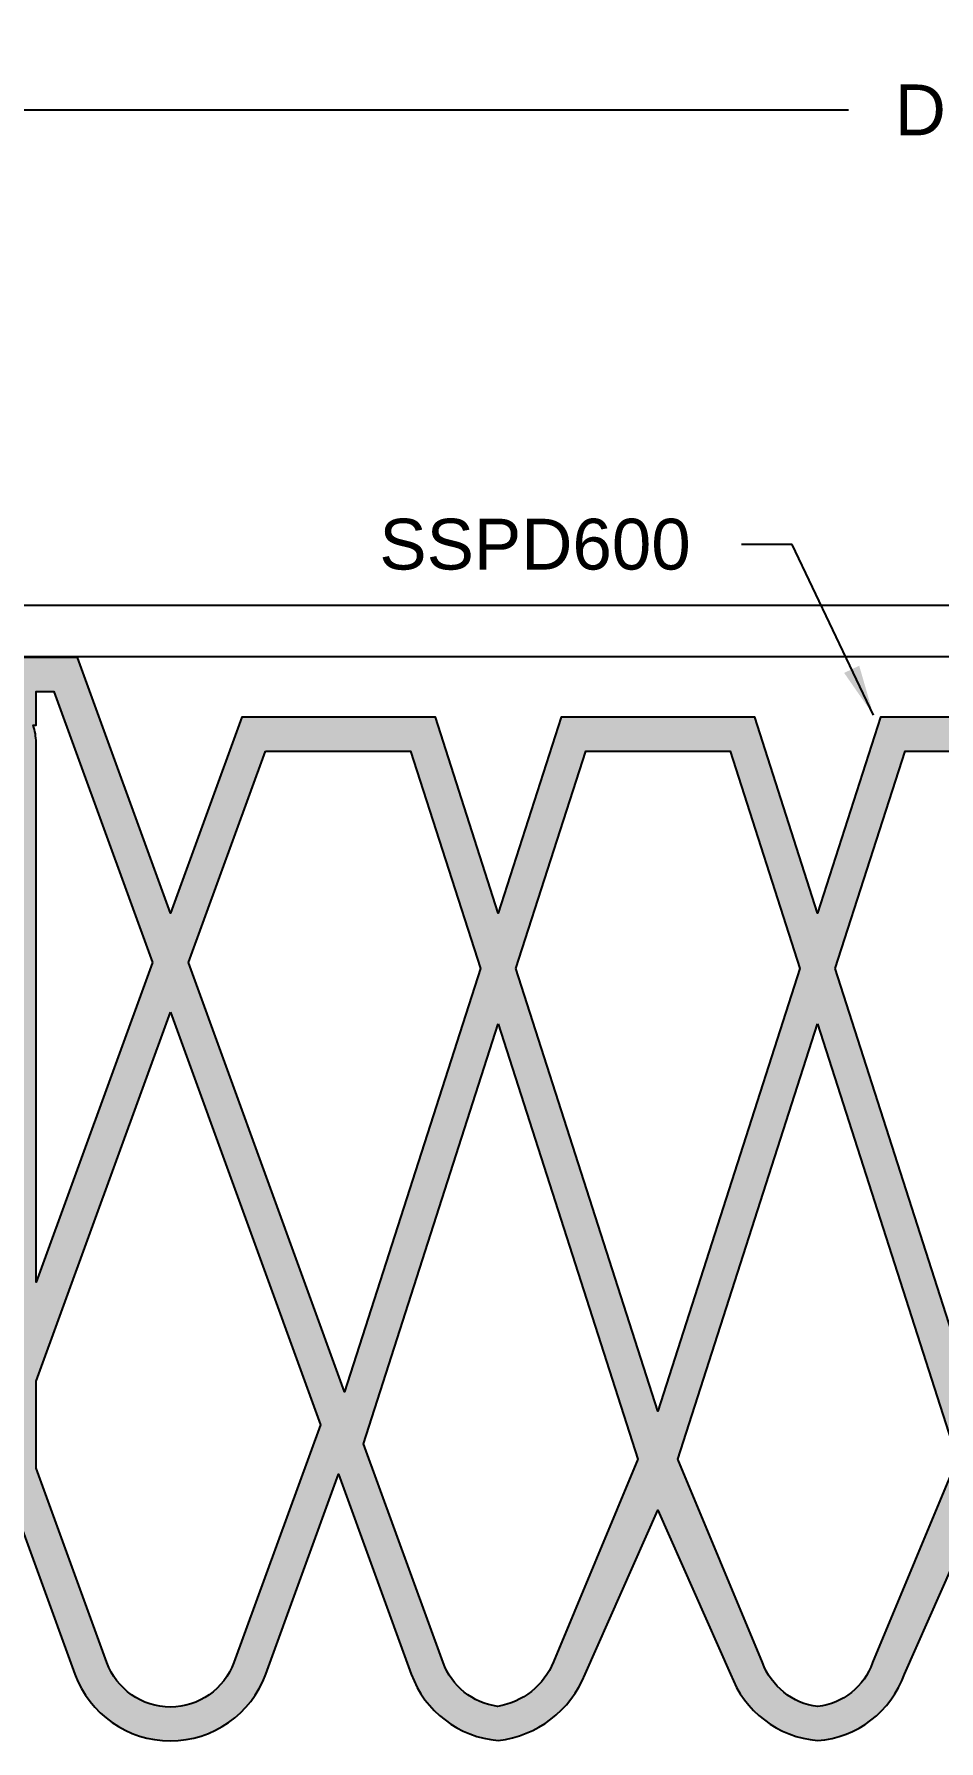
# Model space of a CAD drawing. Header units: inches. Extents: x -5.6 to 44.8, y -10.4 to 2.7.
# Drawn here: x 5.62 to 8.96, y -4 to 2.3 of the extents above; entities that cross this region are included whole.
import ezdxf

# ---------------------------------------------------------------- set-up
doc = ezdxf.new("R2010")
doc.units = ezdxf.units.IN
doc.header["$MEASUREMENT"] = 0
for name, color, linetype in [('Dimensions', 3, 'Continuous'), ('Seal', 5, 'Continuous'), ('Text', 2, 'Continuous')]:
    doc.layers.add(name, color=color, linetype=linetype)
doc.styles.add('ARIAL', font='arial.ttf')
doc.dimstyles.new('Arial', dxfattribs={"dimscale": 1.5, "dimtxt": 0.125, "dimasz": 0.125, "dimexe": 0.125, "dimexo": 0.125, "dimgap": 0.125, "dimtad": 0, "dimtih": 1, "dimtoh": 1, "dimdec": 4, "dimzin": 0, "dimdsep": 46, "dimlunit": 4, "dimtxsty": 'ARIAL', "dimcen": 0.125, "dimadec": 0, "dimazin": 0, "dimtfac": 1, "dimtdec": 4, "dimtofl": 0, "dimtmove": 0, "dimatfit": 3, "dimfxl": 0, "dimfrac": 2, "dimtolj": 1, "dimtzin": 0, "dimarcsym": 0})

# ---------------------------------------------------------------- blocks, each defined once
blk = doc.blocks.new('SSPD600')
h = blk.add_hatch(color=256)
h.paths.add_polyline_path([(3.31386309079528, 0.03000000000000291), (3.081749999999891, -0.6935841450781073), (2.849636909204499, 0.02999999999999937), (2.134363090795324, 0.03000000000000114), (1.870999999999933, -0.6935841450781094), (1.527563457665983, 0.2499999999999947), (1.249999999999956, 0.2499999999999947), (1.249999999999957, 0.1249999999999982), (-4.440892098500626e-16, 0.1249999999999982), (0, 0), (0.5709999999999802, 1.77635683940025e-15, -0.414213562373095), (0.633999999999979, -0.06299999999999704), (0.6339999999999795, -0.6969999999999711), (0.6969999999999761, -0.7599999999999714), (0.7419999999999729, -0.7599999999999715), (0.9244335495460985, -0.5775664504538494), (0.8678650070511766, -0.5209979079589255), (0.749606601717776, -0.6392563132923276, -0.6681786379192963), (0.7239999999999753, -0.6286497115745284), (0.7239999999999753, -0.4499999999999797, -0.4142135623730918), (0.763999999999974, -0.4099999999999806, 0.4142135623730918), (0.8039999999999727, -0.3699999999999815), (0.8039999999999727, -0.06299999999999706, -0.4142135623730951), (0.8669999999999716, 1.790234627208065e-15), (1.186999999999958, 1.77635683940025e-15, -0.4142135623730954), (1.249999999999956, -0.06299999999999711), (1.249999999999954, -2.765243172579735), (1.51861526720523, -3.503257553746998, 0.3152987888789869), (1.87099999999994, -3.749999999999863, 0.3152987888789802), (2.223384732794639, -3.503257553746997), (2.49199999999991, -2.765243172579739), (2.760615267205185, -3.503257553746996, 0.2925142863903565), (3.081749999999897, -3.748695648221781, 0.2746935280229715), (3.402884732794593, -3.503257553746996), (3.671499999999869, -2.897533122415693), (3.94011526720514, -3.503257553747, 0.2925142863903512), (4.261249999999848, -3.748695648221781, 0.2984658077036655), (4.582384732794548, -3.503257553746999), (4.850999999999821, -2.897533122415717), (5.1196152672051, -3.503257553747, 0.2925142863903492), (5.440749999999798, -3.748695648221782, 0.2640128131684243), (5.761884732794504, -3.503257553747001), (6.030499999999776, -2.765243172579739), (6.299115267205057, -3.503257553746999, 0.3152987888789822), (6.651499999999761, -3.749999999999863, 0.3152987888789816), (7.003884732794464, -3.503257553746995), (7.272499999999734, -2.765243172579738), (7.272499999999733, -0.06299999999999886, -0.4142135623730951), (7.335499999999733, 1.77635683940025e-15), (7.655499999999721, 1.783295733304158e-15, -0.4142135623730951), (7.71849999999972, -0.06299999999999704), (7.71849999999972, -0.3699999999999839, 0.4142135623730868), (7.758499999999717, -0.4099999999999824, -0.4142135623730918), (7.798499999999715, -0.4499999999999802), (7.798499999999715, -0.6286497115745279, -0.6681786379193178), (7.772893398281914, -0.6392563132923271), (7.654634992948512, -0.5209979079589251), (7.598066450453592, -0.5775664504538477), (7.780499999999717, -0.759999999999973), (7.825499999999717, -0.7599999999999731), (7.888499999999711, -0.6969999999999722), (7.888499999999711, -0.06299999999999706, -0.4142135623730951), (7.95149999999971, 1.790234627208065e-15), (8.522499999999692, 1.77635683940025e-15), (8.522499999999692, 0.1249999999999983), (7.272499999999733, 0.1249999999999982), (7.272499999999733, 0.2499999999999929), (6.994936542333708, 0.2499999999999964), (6.651499999999759, -0.6935841450781115), (6.388136909204366, 0.03000000000000291), (5.672863090795191, 0.03000000000000291), (5.440749999999799, -0.6935841450781085), (5.208636909204408, 0.0300000000000047), (4.493363090795238, 0.03000000000000114), (4.261249999999844, -0.693584145078111), (4.029136909204453, 0.03000000000000291)])
h.paths.add_polyline_path([(3.93796082546314, -0.09499999999998822), (4.195613055353483, -0.8981992846840915), (3.671499999999869, -2.532057572395329), (3.147386944646249, -0.8981992846840878), (3.40503917453659, -0.09499999999998997)], flags=16)
h.paths.add_polyline_path([(3.016113055353531, -0.8981992846840876), (2.514556388839352, -2.461740791560172), (1.937511110779673, -0.8763219200882926), (2.221889033071532, -0.09499999999998998), (2.758460825463187, -0.0949999999999953)], flags=16)
h.paths.add_polyline_path([(4.584539174536548, -0.09499999999998998), (5.117460825463096, -0.0949999999999882), (5.37511305535344, -0.8981992846840874), (4.850999999999818, -2.532057572395347), (4.326886944646201, -0.898199284684095)], flags=16)
h.paths.add_polyline_path([(3.081749999999891, -1.102814424290072), (3.59738444290325, -2.710241675646364), (3.286195145183706, -3.458384010773012, -0.2603241482600565), (3.079754394362832, -3.622779599050769, -0.2790076256030863), (2.878076844803416, -3.460505035831288), (2.584333097608406, -2.653450723307008)], flags=16)
h.paths.add_polyline_path([(4.261249999999844, -1.102814424290072), (4.776896729538226, -2.710279977726946), (4.464665006629332, -3.461214293189948, -0.2882746981297863), (4.26191630620309, -3.62312222325637, -0.2819026123962213), (4.057576844803372, -3.460505035831293), (3.745606342903971, -2.710270399763536)], flags=16)
h.paths.add_polyline_path([(1.804488889220192, -0.8763219200882927), (1.374999999999948, -2.056332945127556), (1.37499999999995, -0.06299999999999878, 0.08563797076646412), (1.364129895839132, 5.329070518200751e-15), (1.37499999999995, 7.105427357601002e-15), (1.37499999999995, 0.1250000000000018), (1.440037515389772, 0.1250000000000018)], flags=16)
h.paths.add_polyline_path([(5.764039174536501, -0.09499999999998998), (6.300610966928158, -0.09499999999998998), (6.584988889220018, -0.8763219200882932), (6.03049999999978, -2.39976762255939), (6.007943611160332, -2.461740791560179), (5.506386944646158, -0.8981992846840882)], flags=16)
h.paths.add_polyline_path([(1.870999999999933, -1.059059695098474), (2.42548888922017, -2.582505397569554), (2.105923155196407, -3.46050503583129, -0.3152987888789809), (1.870999999999938, -3.62499999999987, -0.3152987888789884), (1.636076844803462, -3.460505035831291), (1.374999999999947, -2.743202299991172), (1.374999999999947, -2.421808495147927)], flags=16)
h.paths.add_polyline_path([(5.440749999999797, -1.102814424290072), (5.938166902391281, -2.653450723307008), (5.645657130373948, -3.457114716894465, -0.2481028093257481), (5.437557923772715, -3.622616121012147, -0.2777064699222137), (5.237076844803334, -3.460505035831297), (4.925106342903922, -2.710270399763553)], flags=16)
h.paths.add_polyline_path([(6.651499999999755, -1.059059695098474), (7.147499999999742, -2.421808495147929), (7.147499999999742, -2.743202299991172), (6.886423155196226, -3.460505035831291, -0.3152987888789889), (6.65149999999975, -3.62499999999987, -0.3152987888789811), (6.416576844803281, -3.46050503583129), (6.097011110779519, -2.582505397569554)], flags=16)
h.paths.add_polyline_path([(6.718011110779496, -0.8763219200882927), (7.082462484609916, 0.1250000000000018), (7.147499999999738, 0.1250000000000018), (7.147499999999738, 7.107162081076979e-15), (7.158370104160557, 5.329070518200751e-15, 0.08563797076646777), (7.147499999999738, -0.06300000000000149), (7.147499999999742, -2.056332945127555)], flags=16)
for points in [[(7.272499999999733, -0.06299999999999706, -0.4142135623730869), (7.335499999999733, 1.77635683940025e-15), (7.655499999999721, 1.77635683940025e-15, -0.4142135623730951), (7.71849999999972, -0.06299999999999706), (7.71849999999972, -0.369999999999985, 0.4142135623730785), (7.758499999999717, -0.4099999999999824, -0.4142135623730884), (7.798499999999715, -0.4499999999999797), (7.798499999999715, -0.6286497115745302, -0.6681786379192528), (7.772893398281914, -0.6392563132923268), (7.654634992948512, -0.5209979079589253), (7.598066450453592, -0.5775664504538476), (7.780499999999718, -0.7599999999999731), (7.825499999999717, -0.7599999999999731), (7.888499999999711, -0.6969999999999725), (7.888499999999711, -0.06299999999999706, -0.4142135623730951), (7.95149999999971, 1.77635683940025e-15), (8.522499999999692, 1.77635683940025e-15), (8.522499999999692, 0.1249999999999982), (7.272499999999733, 0.1249999999999982), (7.272499999999733, 0.2499999999999929), (6.994936542333708, 0.2499999999999964), (6.651499999999759, -0.6935841450781108), (6.388136909204366, 0.03000000000000291), (5.672863090795191, 0.03000000000000291), (5.440749999999799, -0.6935841450781091), (5.208636909204408, 0.03000000000000469), (4.493363090795238, 0.03000000000000114), (4.261249999999844, -0.6935841450781108), (4.029136909204453, 0.03000000000000291), (3.31386309079528, 0.03000000000000291), (3.081749999999891, -0.6935841450781073), (2.849636909204499, 0.02999999999999936), (2.134363090795324, 0.03000000000000114), (1.870999999999933, -0.6935841450781091), (1.527563457665982, 0.2499999999999947), (1.249999999999956, 0.2499999999999947), (1.249999999999957, 0.1249999999999982), (0, 0.1249999999999982), (0, 0), (0.570999999999982, 1.77635683940025e-15, -0.4142135623730869), (0.633999999999979, -0.06299999999999706), (0.633999999999979, -0.6969999999999708), (0.6969999999999761, -0.7599999999999714), (0.7419999999999733, -0.7599999999999714), (0.924433549546098, -0.5775664504538494), (0.8678650070511766, -0.5209979079589253), (0.7496066017177734, -0.6392563132923303, -0.6681786379192081), (0.7239999999999753, -0.6286497115745284), (0.7239999999999753, -0.4499999999999797, -0.4142135623730885), (0.7639999999999736, -0.4099999999999806, 0.414213562373095), (0.8039999999999727, -0.3699999999999815), (0.8039999999999727, -0.06299999999999706, -0.4142135623730951), (0.8669999999999716, 1.77635683940025e-15), (1.186999999999959, 1.77635683940025e-15, -0.4142135623730869), (1.249999999999956, -0.06299999999999706), (1.249999999999954, -2.765243172579735), (1.51861526720523, -3.503257553746996, 0.3152987888789879), (1.87099999999994, -3.749999999999863, 0.3152987888789808), (2.223384732794639, -3.503257553746996), (2.49199999999991, -2.765243172579739), (2.760615267205186, -3.503257553747, 0.2925142863903486), (3.081749999999889, -3.748695648221782, 0.2746935280229771), (3.402884732794593, -3.503257553746996), (3.671499999999869, -2.897533122415693), (3.94011526720514, -3.503257553747, 0.2925142863903494), (4.261249999999844, -3.748695648221782, 0.2984658077036677), (4.582384732794548, -3.503257553747), (4.850999999999821, -2.897533122415718), (5.1196152672051, -3.503257553747, 0.2925142863903497), (5.440749999999799, -3.748695648221782, 0.264012813168422), (5.761884732794503, -3.503257553747003), (6.030499999999776, -2.765243172579739), (6.299115267205055, -3.503257553746996, 0.3152987888789847), (6.651499999999761, -3.749999999999863, 0.3152987888789829), (7.003884732794464, -3.503257553746993), (7.272499999999734, -2.765243172579739)], [(1.804488889220192, -0.8763219200882926), (1.374999999999948, -2.056332945127556), (1.37499999999995, -0.06299999999999706, 0.0856379707664618), (1.364129895839132, 5.329070518200751e-15), (1.374999999999949, 7.105427357601002e-15), (1.37499999999995, 0.1250000000000018), (1.440037515389772, 0.1250000000000018)], [(6.718011110779496, -0.8763219200882926), (7.147499999999742, -2.056332945127556), (7.147499999999738, -0.06299999999999706, -0.0856379707664618), (7.158370104160557, 5.329070518200751e-15), (7.147499999999738, 7.105427357601002e-15), (7.147499999999738, 0.1250000000000018), (7.082462484609916, 0.1250000000000018)], [(1.870999999999933, -1.059059695098474), (2.42548888922017, -2.582505397569554), (2.105923155196407, -3.460505035831291, -0.3152987888789797), (1.870999999999938, -3.62499999999987, -0.3152987888789881), (1.636076844803462, -3.460505035831291), (1.374999999999947, -2.743202299991173), (1.374999999999947, -2.421808495147927)], [(6.651499999999755, -1.059059695098474), (6.097011110779519, -2.582505397569554), (6.416576844803281, -3.460505035831291, 0.3152987888789797), (6.65149999999975, -3.62499999999987, 0.3152987888789881), (6.886423155196226, -3.460505035831291), (7.147499999999742, -2.743202299991173), (7.147499999999742, -2.421808495147927)], [(3.081749999999891, -1.102814424290072), (3.59738444290325, -2.710241675646364), (3.286195145183713, -3.458384010772994, -0.2603241482600675), (3.079754394362844, -3.622779599050771, -0.2790076256030988), (2.878076844803416, -3.460505035831288), (2.584333097608406, -2.653450723307008)], [(4.261249999999844, -1.102814424290072), (4.776896729538226, -2.710279977726946), (4.464665006629332, -3.461214293189949, -0.2882746981297682), (4.261916306203108, -3.623122223256372, -0.2819026123962392), (4.057576844803373, -3.460505035831295), (3.745606342903971, -2.710270399763536)], [(5.440749999999797, -1.102814424290072), (5.938166902391281, -2.653450723307008), (5.645657130373948, -3.457114716894464, -0.248102809325743), (5.437557923772724, -3.622616121012149, -0.2777064699222255), (5.237076844803333, -3.460505035831295), (4.925106342903922, -2.710270399763553)]]:
    blk.add_lwpolyline(points, format="xyb", close=True)
for points in [[(2.221889033071532, -0.09499999999998998), (2.758460825463187, -0.09499999999999531), (3.016113055353531, -0.8981992846840878), (2.514556388839352, -2.461740791560173), (1.937511110779673, -0.8763219200882926)], [(3.147386944646249, -0.8981992846840878), (3.40503917453659, -0.09499999999998998), (3.93796082546314, -0.0949999999999882), (4.195613055353483, -0.8981992846840914), (3.671499999999869, -2.532057572395329)], [(4.326886944646201, -0.8981992846840949), (4.584539174536548, -0.09499999999998998), (5.117460825463096, -0.0949999999999882), (5.37511305535344, -0.8981992846840878), (4.850999999999818, -2.532057572395347)], [(5.506386944646158, -0.8981992846840878), (5.764039174536501, -0.09499999999998998), (6.300610966928158, -0.09499999999998998), (6.584988889220018, -0.8763219200882926), (6.03049999999978, -2.39976762255939), (6.007943611160332, -2.46174079156018)]]:
    blk.add_lwpolyline(points, close=True)
blk = doc.blocks.new('*D27')
at = {"layer": 'Defpoints', "color": 0}
for p in [(15.7953896121494, 2.017934738011615), (2.797889708594587, 0.03124999848934351), (15.7953896121494, 0.03124999848934884)]:
    blk.add_point(p, dxfattribs=at)
at = {"layer": 'Dimensions', "color": 0, "lineweight": -2}
for p, q in [((2.797889708594587, 0.2187499984893435), (2.797889708594587, 2.205434738011615)), ((15.7953896121494, 0.2187499984893488), (15.7953896121494, 2.205434738011615)), ((2.985389708594587, 2.017934738011615), (8.624977825447026, 2.017934738011615)), ((15.6078896121494, 2.017934738011615), (9.96830149529696, 2.017934738011615))]:
    blk.add_line(p, q, dxfattribs=at)
at = {"layer": 'Dimensions', "color": 0}
for points in [[(2.985389708594587, 2.049184738011615), (2.985389708594587, 1.986684738011615), (2.797889708594587, 2.017934738011615)], [(15.6078896121494, 2.049184738011615), (15.6078896121494, 1.986684738011615), (15.7953896121494, 2.017934738011615)]]:
    blk.add_solid(points, dxfattribs=at)
at = {"layer": 'Dimensions', "color": 0, "insert": (9.296639660371993, 2.017934738011615), "char_height": 0.1875, "attachment_point": 5, "style": 'ARIAL'}
blk.add_mtext('\\A1;DIM. "{\\fArial|b1|i0|c0|p34;B}"', dxfattribs=at)

msp = doc.modelspace()

# ---------------------------------------------------------------- linework, layer by layer
msp.add_lwpolyline([(2.797889708594587, -1.510656488790119e-09), (15.7953896121494, -1.5106511597196e-09), (15.7953896121494, 0.03124999848934884), (15.6391396121494, 0.1874999984893488), (2.954139708594587, 0.1874999984893435), (2.797889708594587, 0.03124999848934351)], close=True)

# ---------------------------------------------------------------- block references
at = {"layer": 'Seal'}
msp.add_blockref('SSPD600', (4.250000016055406, -0.2546235966113954), dxfattribs=at)

# ---------------------------------------------------------------- texts
at = {"layer": 'Text', "insert": (8.042882367294238, 0.4129698799776964), "char_height": 0.1875, "width": 2.200128444278675, "attachment_point": 6, "style": 'ARIAL'}
msp.add_mtext('SSPD600', dxfattribs=at)

# ---------------------------------------------------------------- dimensions: what is measured, and where the dimension line sits
at = {"layer": 'Dimensions'}
dim = msp.add_linear_dim(base=(15.7953896121494, 2.017934738011615), p1=(2.797889708594587, 0.03124999848934351), p2=(15.7953896121494, 0.03124999848934884), text='DIM. "{\\fArial|b1|i0|c0|p34;B}"', dimstyle='Arial', override={"dimpost": '\\X'}, dxfattribs=at)
dim.commit()
dim.dimension.update_dxf_attribs({"geometry": '*D27', "text_midpoint": (9.296639660371993, 2.017934738011615)})

# ---------------------------------------------------------------- leaders
at = {"layer": 'Text', "annotation_type": 0, "has_hookline": 1, "hookline_direction": 1, "text_width": 1.126023192360164}
msp.add_leader([(8.717903711432605, -0.2172137198523512), (8.417882367294238, 0.4129698799776964), (8.230382367294238, 0.4129698799776964)], dimstyle='Arial', override={"dimgap": 0.125, "dimtad": 0}, dxfattribs=at)

doc.saveas('drawing.dxf')
